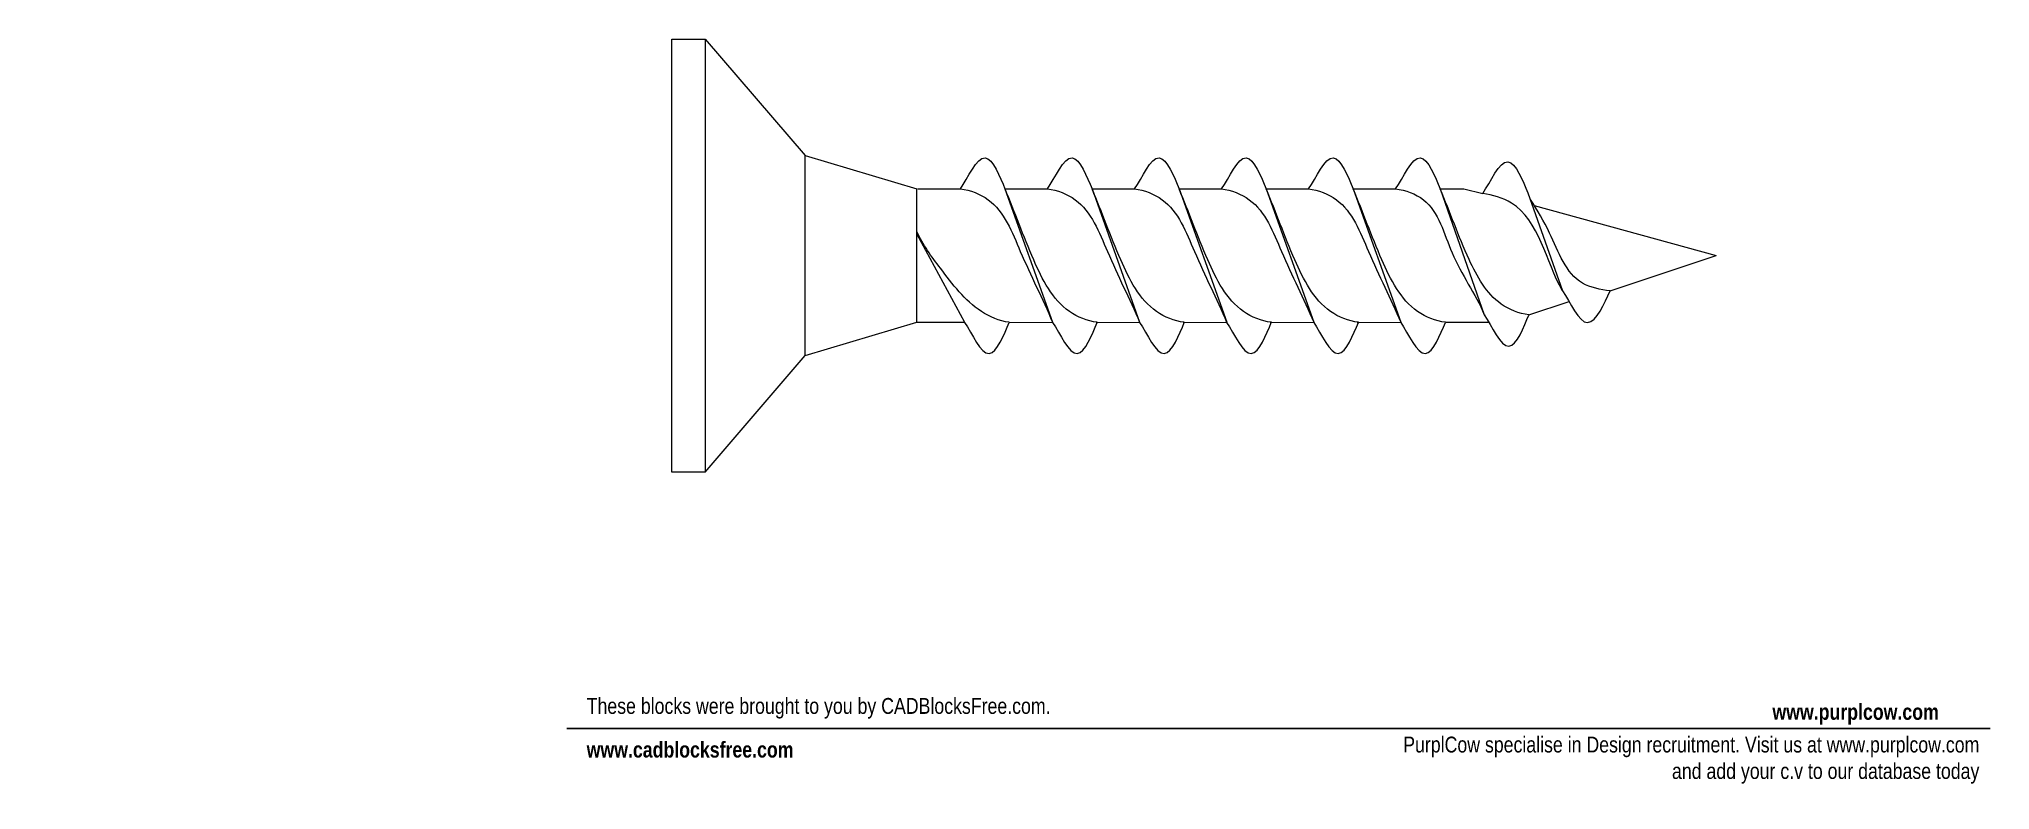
# Model space of a CAD drawing. Extents: x -14.5 to 30.3, y -12.3 to 5.
import ezdxf

# ---------------------------------------------------------------- set-up
doc = ezdxf.new("R2010")
doc.units = 0
doc.header["$MEASUREMENT"] = 0
doc.layers.get('0').update_dxf_attribs({"linetype": 'CONTINUOUS'})
doc.layers.add('www.cadblocksfree.com', color=7, linetype='CONTINUOUS', lineweight=5)
doc.styles.get("Standard").update_dxf_attribs({"font": 'arial.ttf', "width": 0.8})

# ---------------------------------------------------------------- blocks, each defined once
blk = doc.blocks.new('*U4')
for p, q in [((0, -4.976), (0, 4.976)), ((0, 4.976), (0.766, 4.976)), ((0.766, 4.976), (3.062, 2.297)), ((3.062, 2.297), (5.632, 1.531)), ((5.658, 1.531), (6.634, 1.531)), ((7.658, 1.531), (8.634, 1.531)), ((9.658, 1.531), (10.634, 1.531)), ((11.658, 1.531), (12.634, 1.531)), ((13.658, 1.531), (14.634, 1.531)), ((15.658, 1.531), (16.634, 1.531)), ((17.661, 1.531), (18.197, 1.531)), ((18.197, 1.531), (18.634, 1.428)), ((19.82, 1.149), (24, 0)), ((21.56, -0.812), (24, 0)), ((19.696, -1.359), (20.617, -1.055)), ((3.062, -2.297), (5.632, -1.531)), ((5.632, -1.531), (6.726, -1.531)), ((7.752, -1.538), (8.75, -1.531)), ((9.752, -1.538), (10.75, -1.531)), ((11.752, -1.538), (12.75, -1.531)), ((13.752, -1.538), (14.75, -1.531)), ((15.752, -1.538), (16.75, -1.531)), ((17.777, -1.531), (18.777, -1.531)), ((18.696, -1.359), (18.697, -1.359)), ((0.766, -4.976), (3.062, -2.297)), ((0.766, -4.976), (0, -4.976))]:
    blk.add_line(p, q)
at = {"lineweight": 15}
for p, q in [((0.766, 4.976), (0.766, -4.976)), ((3.062, -2.297), (3.062, 2.297))]:
    blk.add_line(p, q, dxfattribs=at)
at = {"lineweight": 5}
for p, q in [((5.632, -1.531), (5.632, 1.531)), ((7.657, 1.534), (8.751, -1.533)), ((9.657, 1.534), (10.751, -1.533)), ((11.657, 1.534), (12.751, -1.533)), ((13.657, 1.534), (14.751, -1.533)), ((15.657, 1.534), (16.751, -1.533)), ((17.657, 1.534), (18.671, -1.362)), ((19.671, 1.442), (20.468, -0.81)), ((5.633, 0.494), (6.727, -1.533))]:
    blk.add_line(p, q, dxfattribs=at)
for points, start_tangent, end_tangent in [([(6.632, 1.531), (7.198, 2.249), (7.657, 1.534)], (0.571797, 0.820395), (0.389557, -0.921002)), ([(8.632, 1.531), (9.198, 2.249), (9.657, 1.534)], (0.571797, 0.820395), (0.389557, -0.921002)), ([(10.632, 1.531), (11.198, 2.249), (11.657, 1.534)], (0.571797, 0.820395), (0.389557, -0.921002)), ([(12.632, 1.531), (13.198, 2.249), (13.657, 1.534)], (0.571797, 0.820395), (0.389557, -0.921002)), ([(14.632, 1.531), (15.198, 2.249), (15.657, 1.534)], (0.571797, 0.820395), (0.389557, -0.921002)), ([(16.632, 1.531), (17.198, 2.249), (17.657, 1.534)], (0.571797, 0.820395), (0.389557, -0.921002)), ([(18.634, 1.428), (19.212, 2.157), (19.671, 1.442)], (0.571797, 0.820395), (0.389557, -0.921002)), ([(20.468, -0.81), (21.045, -1.539), (21.56, -0.812)], (0.571797, -0.820395), (0.389557, 0.921002)), ([(6.726, -1.536), (7.292, -2.253), (7.752, -1.538)], (0.571797, -0.820395), (0.389557, 0.921002)), ([(8.75, -1.536), (9.316, -2.253), (9.776, -1.538)], (0.571797, -0.820395), (0.389557, 0.921002)), ([(10.75, -1.536), (11.316, -2.253), (11.776, -1.538)], (0.571797, -0.820395), (0.389557, 0.921002)), ([(12.75, -1.536), (13.316, -2.253), (13.776, -1.538)], (0.571797, -0.820395), (0.389557, 0.921002)), ([(14.75, -1.536), (15.316, -2.253), (15.776, -1.538)], (0.571797, -0.820395), (0.389557, 0.921002)), ([(16.75, -1.536), (17.316, -2.253), (17.776, -1.538)], (0.571797, -0.820395), (0.389557, 0.921002)), ([(18.67, -1.364), (19.236, -2.082), (19.695, -1.366)], (0.571797, -0.820395), (0.389557, 0.921002))]:
    blk.add_spline(points, degree=3, dxfattribs=dict(start_tangent=start_tangent, end_tangent=end_tangent))
at = {"lineweight": 15}
for points, start_tangent, end_tangent in [([(6.632, 1.531), (7.271, 1.283), (8.009, 0.097), (8.75, -1.531)], (0.99352, -0.113659), (0.389557, -0.921002)), ([(9.777, -1.531), (9.138, -1.283), (8.316, -0.097), (7.658, 1.531)], (-0.99352, 0.113659), (-0.389557, 0.921002)), ([(8.632, 1.531), (9.271, 1.283), (10.009, 0.097), (10.75, -1.531)], (0.99352, -0.113659), (0.389557, -0.921002)), ([(11.777, -1.531), (11.138, -1.283), (10.316, -0.097), (9.658, 1.531)], (-0.99352, 0.113659), (-0.389557, 0.921002)), ([(10.632, 1.531), (11.271, 1.283), (12.009, 0.097), (12.75, -1.531)], (0.99352, -0.113659), (0.389557, -0.921002)), ([(13.777, -1.531), (13.138, -1.283), (12.316, -0.097), (11.658, 1.531)], (-0.99352, 0.113659), (-0.389557, 0.921002)), ([(12.632, 1.531), (13.271, 1.283), (14.009, 0.097), (14.75, -1.531)], (0.99352, -0.113659), (0.389557, -0.921002)), ([(15.777, -1.531), (15.138, -1.283), (14.316, -0.097), (13.658, 1.531)], (-0.99352, 0.113659), (-0.389557, 0.921002)), ([(14.632, 1.531), (15.271, 1.283), (16.009, 0.097), (16.75, -1.531)], (0.99352, -0.113659), (0.389557, -0.921002)), ([(17.777, -1.531), (17.138, -1.283), (16.316, -0.097), (15.658, 1.531)], (-0.99352, 0.113659), (-0.389557, 0.921002)), ([(16.632, 1.531), (17.271, 1.283), (17.929, 0.064), (18.67, -1.359)], (0.99352, -0.113659), (0.389557, -0.921002)), ([(19.696, -1.359), (19.057, -1.112), (18.323, -0.091), (17.658, 1.531)], (-0.99352, 0.113659), (-0.389557, 0.921002)), ([(20.468, -0.81), (19.292, 1.208), (18.634, 1.428)], (-0.496909, 0.867802), (-0.991248, 0.132009)), ([(21.56, -0.812), (20.925, -0.633), (20.172, 0.516), (19.73, 1.292)], (-0.990453, 0.137848), (-0.537265, 0.843413)), ([(7.753, -1.531), (7.114, -1.283), (6.173, -0.291), (5.635, 0.553)], (-0.99352, 0.113659), (-0.389557, 0.921002))]:
    blk.add_spline(points, degree=3, dxfattribs=dict(at, start_tangent=start_tangent, end_tangent=end_tangent))
blk = doc.blocks.new('A$C2CD672AE')
at = {"linetype": 'Continuous', "lineweight": 0, "const_width": 0.0014, "flags": 128}
blk.add_lwpolyline([(-1, 13), (0, 13)], dxfattribs=at)
at = {"layer": 'www.cadblocksfree.com', "lineweight": 25}
blk.add_lwpolyline([(3019, 364), (11161, 364)], dxfattribs=at)
at = {"char_height": 90.73, "width": 8626.08}
for s, insert, attachment_point in [('{\\C152;\\c12599574;These blocks were brought to you by CADBlocksFree.com.}', (3132, 539), 1), ('{\\fArial|b1|i0|c0|p34;\\C7;www.purplcow.com}', (9916, 505), 1), ('{\\fArial|b1|i0|c0|p34;\\C7;www.cadblocksfree.com}', (3132, 289), 1), ('{\\C202;PurplCow specialise in Design recruitment. Visit us at www.purplcow.com\\Pand add your c.v to our database today\\C152;\\c12599574; }', (11100, 318), 3)]:
    blk.add_mtext(s, dxfattribs=dict(at, insert=insert, attachment_point=attachment_point))

msp = doc.modelspace()

# ---------------------------------------------------------------- block references
at = {"layer": 'www.cadblocksfree.com'}
msp.add_blockref('*U4', (0, 0), dxfattribs=at)
at = {"layer": 'www.cadblocksfree.com', "xscale": 0.004016187877859068, "yscale": 0.004016187877859068, "zscale": 0.004016187796942941}
msp.add_blockref('A$C2CD672AE', (-14.534, -12.329), dxfattribs=at)

doc.saveas('drawing.dxf')
